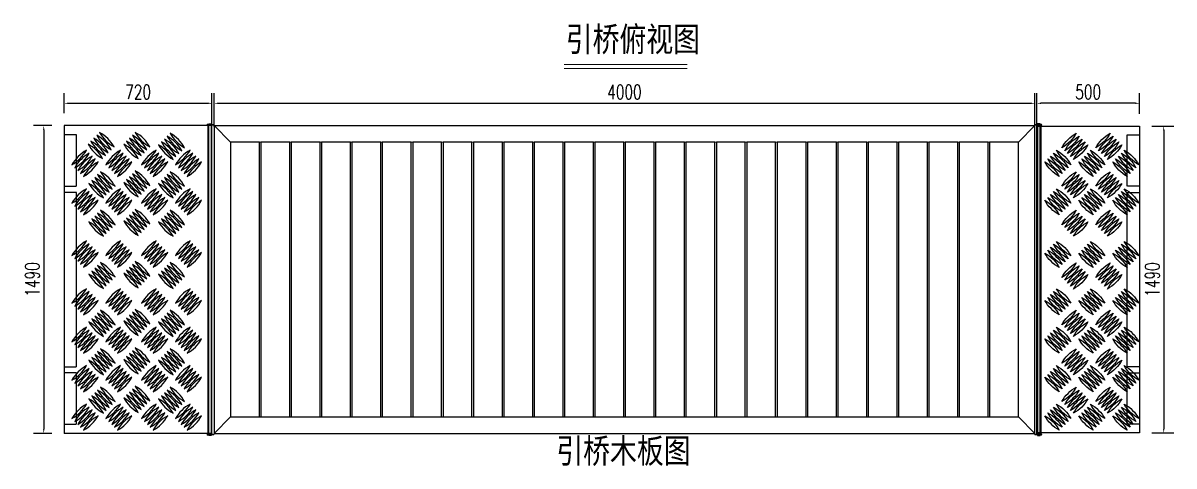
# Model space of a CAD drawing. Header units: millimetres. Extents: x -1612139 to -1305911, y 1242553 to 1536160.
# Drawn here: x -1552300 to -1546691, y 1242553 to 1244712 of the extents above; entities that cross this region are included whole.
import ezdxf

# ---------------------------------------------------------------- set-up
doc = ezdxf.new("R2010")
doc.units = ezdxf.units.MM
doc.header["$LTSCALE"] = 10
doc.linetypes.add('DASHED2', pattern=[0.375, 0.25, -0.125])
doc.layers.get('0').update_dxf_attribs({"linetype": 'CONTINUOUS'})
doc.layers.get('DEFPOINTS').update_dxf_attribs({"linetype": 'CONTINUOUS'})
doc.styles.add('-宋体', font='', dxfattribs={"width": 0.8})
doc.styles.add('STANDARD_T3', font='simplex.shx', dxfattribs={"width": 0.7, "bigfont": 'gbcbig.shx'})
doc.styles.get('-宋体').set_extended_font_data('SimSun')
doc.dimstyles.new('W&&20', dxfattribs={"dimtxt": 70, "dimasz": 20, "dimexe": 50, "dimexo": 60, "dimgap": 20, "dimtad": 1, "dimdec": 0, "dimzin": 0, "dimdsep": 46, "dimtxsty": 'STANDARD_T3', "dimcen": 0.09, "dimclrd": 1, "dimclre": 1, "dimclrt": 7, "dimazin": 2, "dimtfac": 1, "dimtdec": 0, "dimtix": 1, "dimtmove": 2, "dimatfit": 3, "dimfxl": 100, "dimtolj": 1, "dimtzin": 0, "dimarcsym": 0})

# ---------------------------------------------------------------- blocks, each defined once
blk = doc.blocks.new('*U27')
for centre, start, end in [((175.1, 0), 164.0608, 195.9392), ((-175.1, 0), 344.0608, 15.9392)]:
    blk.add_arc(centre, 182.1, start, end)
blk = doc.blocks.new('*U28')
at = {"color": 0, "linetype": 'ByBlock', "lineweight": -2}
for p in [(0, 0), (20, 0), (40, 0), (60, 0), (80, 0)]:
    blk.add_blockref('*U27', p, dxfattribs=at)
blk = doc.blocks.new('*U35')
for centre, start, end in [((175.1, 0), 164.0608, 195.9392), ((-175.1, 0), 344.0608, 15.9392)]:
    blk.add_arc(centre, 182.1, start, end)
blk = doc.blocks.new('*U36')
at = {"color": 0, "linetype": 'ByBlock', "lineweight": -2}
for p in [(0, 0), (20, 0), (40, 0), (60, 0), (80, 0)]:
    blk.add_blockref('*U35', p, dxfattribs=at)
blk = doc.blocks.new('*U31')
for centre, start, end in [((175.1, 0), 164.0608, 195.9392), ((-175.1, 0), 344.0608, 15.9392)]:
    blk.add_arc(centre, 182.1, start, end)
blk = doc.blocks.new('*U32')
at = {"color": 0, "linetype": 'ByBlock', "lineweight": -2}
for p in [(0, 0), (20, 0), (40, 0), (60, 0), (80, 0)]:
    blk.add_blockref('*U31', p, dxfattribs=at)
blk = doc.blocks.new('*U33')
for centre, start, end in [((175.1, 0), 164.0608, 195.9392), ((-175.1, 0), 344.0608, 15.9392)]:
    blk.add_arc(centre, 182.1, start, end)
blk = doc.blocks.new('*U34')
at = {"color": 0, "linetype": 'ByBlock', "lineweight": -2}
for p in [(0, 0), (20, 0), (40, 0), (60, 0), (80, 0)]:
    blk.add_blockref('*U33', p, dxfattribs=at)
blk = doc.blocks.new('*U29')
for centre, start, end in [((175.1, 0), 164.0608, 195.9392), ((-175.1, 0), 344.0608, 15.9392)]:
    blk.add_arc(centre, 182.1, start, end)
blk = doc.blocks.new('*U30')
at = {"color": 0, "linetype": 'ByBlock', "lineweight": -2}
for p in [(0, 0), (20, 0), (40, 0), (60, 0), (80, 0)]:
    blk.add_blockref('*U29', p, dxfattribs=at)
blk = doc.blocks.new('*U26')
at = {"color": 8, "linetype": 'Continuous', "lineweight": 15}
for p, q in [((-1.3, 2.4), (-2.7, 1.2)), ((0, 1.9), (0, -1.9)), ((-1.3, -2.4), (-2.7, -1.2))]:
    blk.add_line(p, q, dxfattribs=at)
at = {"color": 7, "linetype": 'Continuous', "lineweight": 15}
for p, q in [((24, 1.9), (0, 1.9)), ((0, 0), (25.6, 0)), ((24, 1.9), (24, 0)), ((25.6, -1.9), (25.6, 0)), ((0, -1.9), (25.6, -1.9))]:
    blk.add_line(p, q, dxfattribs=at)
for centre, radius, start, end in [((-4.1, 0), 3.7, 41.3178, 318.6822), ((-4.1, 0), 1.85, 41.3178, 318.6822), ((0, 3.6), 3.59, 221.3178, 270), ((0, -3.6), 3.59, 90, 138.6822), ((0, 3.6), 1.74, 221.3178, 270), ((0, -3.6), 1.74, 90, 138.6822)]:
    blk.add_arc(centre, radius, start, end, dxfattribs=at)
blk = doc.blocks.new('*D41')
at = {"color": 1, "lineweight": -2, "transparency": 16777216}
for p, q in [((-1552099.2, 1244271.6), (-1552099.2, 1244370.2)), ((-1551379.2, 1244206.4), (-1551379.2, 1244370.2)), ((-1552079.2, 1244320.2), (-1551399.2, 1244320.2))]:
    blk.add_line(p, q, dxfattribs=at)
at = {"color": 1, "transparency": 16777216}
for points in [[(-1552079.2, 1244323.6), (-1552079.2, 1244316.9), (-1552099.2, 1244320.2)], [(-1551399.2, 1244323.6), (-1551399.2, 1244316.9), (-1551379.2, 1244320.2)]]:
    blk.add_solid(points, dxfattribs=at)
at = {"layer": 'DEFPOINTS', "color": 0, "transparency": 16777216}
for p in [(-1551379.2, 1244320.2), (-1552099.2, 1244211.6), (-1551379.2, 1244146.4)]:
    blk.add_point(p, dxfattribs=at)
at = {"color": 7, "transparency": 16777216, "insert": (-1551739.2, 1244375.2), "char_height": 70, "attachment_point": 5, "style": 'STANDARD_T3'}
blk.add_mtext('\\A1;720', dxfattribs=at)
blk = doc.blocks.new('*D42')
at = {"color": 1, "lineweight": -2, "transparency": 16777216}
for p, q in [((-1547359.2, 1244204.4), (-1547359.2, 1244370.2)), ((-1546859.2, 1244268.6), (-1546859.2, 1244370.2)), ((-1546879.2, 1244320.2), (-1547339.2, 1244320.2))]:
    blk.add_line(p, q, dxfattribs=at)
at = {"color": 1, "transparency": 16777216}
for points in [[(-1547339.2, 1244323.6), (-1547339.2, 1244316.9), (-1547359.2, 1244320.2)], [(-1546879.2, 1244323.6), (-1546879.2, 1244316.9), (-1546859.2, 1244320.2)]]:
    blk.add_solid(points, dxfattribs=at)
at = {"layer": 'DEFPOINTS', "color": 0, "transparency": 16777216}
for p in [(-1547359.2, 1244320.2), (-1546859.2, 1244208.6), (-1547359.2, 1244144.4)]:
    blk.add_point(p, dxfattribs=at)
at = {"color": 7, "transparency": 16777216, "insert": (-1547109.2, 1244375.2), "char_height": 70, "attachment_point": 5, "style": 'STANDARD_T3'}
blk.add_mtext('\\A1;500', dxfattribs=at)
blk = doc.blocks.new('*D43')
at = {"color": 1, "lineweight": -2, "transparency": 16777216}
for p, q in [((-1551369.2, 1244207.4), (-1551369.2, 1244370.2)), ((-1547369.2, 1244207.4), (-1547369.2, 1244370.2)), ((-1551349.2, 1244320.2), (-1547389.2, 1244320.2))]:
    blk.add_line(p, q, dxfattribs=at)
at = {"color": 1, "transparency": 16777216}
for points in [[(-1551349.2, 1244323.6), (-1551349.2, 1244316.9), (-1551369.2, 1244320.2)], [(-1547389.2, 1244323.6), (-1547389.2, 1244316.9), (-1547369.2, 1244320.2)]]:
    blk.add_solid(points, dxfattribs=at)
at = {"layer": 'DEFPOINTS', "color": 0, "transparency": 16777216}
for p in [(-1547369.2, 1244320.2), (-1551369.2, 1244147.4), (-1547369.2, 1244147.4)]:
    blk.add_point(p, dxfattribs=at)
at = {"color": 7, "transparency": 16777216, "insert": (-1549369.2, 1244375.2), "char_height": 70, "attachment_point": 5, "style": 'STANDARD_T3'}
blk.add_mtext('\\A1;4000', dxfattribs=at)
blk = doc.blocks.new('*D67')
at = {"color": 1, "lineweight": -2, "transparency": 16777216}
for p, q in [((-1552159.2, 1244211.6), (-1552249.3, 1244211.6)), ((-1552199.3, 1244191.6), (-1552199.3, 1242731.6)), ((-1552159.2, 1242711.6), (-1552249.3, 1242711.6))]:
    blk.add_line(p, q, dxfattribs=at)
at = {"color": 1, "transparency": 16777216}
for points in [[(-1552202.6, 1244191.6), (-1552195.9, 1244191.6), (-1552199.3, 1244211.6)], [(-1552202.6, 1242731.6), (-1552195.9, 1242731.6), (-1552199.3, 1242711.6)]]:
    blk.add_solid(points, dxfattribs=at)
at = {"layer": 'DEFPOINTS', "color": 0, "transparency": 16777216}
for p in [(-1552099.2, 1244211.6), (-1552199.3, 1242711.6), (-1552099.2, 1242711.6)]:
    blk.add_point(p, dxfattribs=at)
at = {"color": 7, "transparency": 16777216, "insert": (-1552254.3, 1243461.6), "char_height": 70, "attachment_point": 5, "rotation": 90, "style": 'STANDARD_T3'}
blk.add_mtext('\\A1;1490', dxfattribs=at)
blk = doc.blocks.new('*D68')
at = {"color": 1, "lineweight": -2, "transparency": 16777216}
for p, q in [((-1546799.2, 1244208.6), (-1546690.9, 1244208.6)), ((-1546740.9, 1244188.6), (-1546740.9, 1242733.6)), ((-1546799.2, 1242713.6), (-1546690.9, 1242713.6))]:
    blk.add_line(p, q, dxfattribs=at)
at = {"color": 1, "transparency": 16777216}
for points in [[(-1546744.2, 1244188.6), (-1546737.5, 1244188.6), (-1546740.9, 1244208.6)], [(-1546744.2, 1242733.6), (-1546737.5, 1242733.6), (-1546740.9, 1242713.6)]]:
    blk.add_solid(points, dxfattribs=at)
at = {"layer": 'DEFPOINTS', "color": 0, "transparency": 16777216}
for p in [(-1546859.2, 1244208.6), (-1546859.2, 1242713.6), (-1546740.9, 1242713.6)]:
    blk.add_point(p, dxfattribs=at)
at = {"color": 7, "transparency": 16777216, "insert": (-1546795.9, 1243461.1), "char_height": 70, "attachment_point": 5, "rotation": 90, "style": 'STANDARD_T3'}
blk.add_mtext('\\A1;1490', dxfattribs=at)

msp = doc.modelspace()

# ---------------------------------------------------------------- linework, layer by layer
at = {"color": 0, "lineweight": 5}
for p, q in [((-1549663.2, 1244510), (-1549063.9, 1244510)), ((-1549663.2, 1244490), (-1549063.9, 1244490))]:
    msp.add_line(p, q, dxfattribs=at)
for p, q in [((-1551379.2, 1244211.6), (-1552099.2, 1244211.6)), ((-1552099.2, 1244211.6), (-1552099.2, 1242711.6)), ((-1551379.2, 1242713.6), (-1551379.2, 1244208.6)), ((-1547359.2, 1242704.5), (-1547359.2, 1244208.6)), ((-1547359.2, 1244208.6), (-1546859.2, 1244208.6)), ((-1546859.2, 1244208.6), (-1546859.2, 1242713.6)), ((-1551399.2, 1242711.6), (-1551379.2, 1242711.6)), ((-1546859.2, 1242713.6), (-1547359.2, 1242713.6))]:
    msp.add_line(p, q)
at = {"linetype": 'DASHED2'}
for p, q in [((-1551399.2, 1244211.4), (-1551399.2, 1242711.6)), ((-1551379.2, 1242711.6), (-1551379.2, 1244211.6)), ((-1547359.2, 1242704.5), (-1547359.2, 1244210.6)), ((-1547359.2, 1244210.6), (-1547339.2, 1244210.6)), ((-1547339.2, 1244210.6), (-1547339.2, 1242702.7)), ((-1552039.2, 1243886.1), (-1552099.2, 1243886.1)), ((-1552039.2, 1243036.1), (-1552039.2, 1243886.1)), ((-1546919.2, 1243036.1), (-1546919.2, 1243886.1)), ((-1546919.2, 1243886.1), (-1546859.2, 1243886.1)), ((-1552099.2, 1243036.1), (-1552039.2, 1243036.1)), ((-1546859.2, 1243036.1), (-1546919.2, 1243036.1)), ((-1552039.2, 1243006.1), (-1552099.2, 1243006.1)), ((-1552039.2, 1242756.1), (-1552039.2, 1243006.1)), ((-1546919.2, 1242756.1), (-1546919.2, 1243006.1)), ((-1546919.2, 1243006.1), (-1546859.2, 1243006.1)), ((-1552099.2, 1242756.1), (-1552039.2, 1242756.1)), ((-1546859.2, 1242756.1), (-1546919.2, 1242756.1)), ((-1551399.2, 1242711.6), (-1551379.2, 1242711.6)), ((-1547339.2, 1242711.6), (-1547359.2, 1242711.6))]:
    msp.add_line(p, q, dxfattribs=at)
at = {"color": 4}
for p, q in [((-1551395.2, 1242700.6), (-1551395.2, 1244220.6)), ((-1551395.2, 1244220.6), (-1551383.2, 1244220.6)), ((-1551383.2, 1244220.6), (-1551383.2, 1242700.6)), ((-1547355.2, 1244220.6), (-1547355.2, 1242700.6)), ((-1547343.2, 1244220.6), (-1547355.2, 1244220.6)), ((-1547343.2, 1242700.6), (-1547343.2, 1244220.6)), ((-1551383.2, 1242700.6), (-1551395.2, 1242700.6)), ((-1547355.2, 1242700.6), (-1547343.2, 1242700.6))]:
    msp.add_line(p, q, dxfattribs=at)
at = {"color": 3}
for p, q in [((-1551369.2, 1244211.6), (-1547369.2, 1244211.6)), ((-1551369.2, 1244211.6), (-1551369.2, 1242711.6)), ((-1551369.2, 1244211.6), (-1551289.2, 1244131.6)), ((-1547449.2, 1244131.6), (-1547369.2, 1244211.6)), ((-1547369.2, 1242711.6), (-1547369.2, 1244211.6)), ((-1551369.2, 1242711.6), (-1551289.2, 1242791.6)), ((-1551289.2, 1242791.6), (-1547449.2, 1242791.6)), ((-1547449.2, 1242791.6), (-1547369.2, 1242711.6)), ((-1551369.2, 1242711.6), (-1547369.2, 1242711.6))]:
    msp.add_line(p, q, dxfattribs=at)
at = {"color": 3, "lineweight": 5}
for p, q in [((-1551289.2, 1244131.6), (-1547449.2, 1244131.6)), ((-1551289.2, 1244131.6), (-1551289.2, 1242791.6)), ((-1547449.2, 1242791.6), (-1547449.2, 1244131.6))]:
    msp.add_line(p, q, dxfattribs=at)
at = {"color": 31}
for p, q in [((-1551148.2, 1244131.6), (-1551289.2, 1244131.6)), ((-1551289.2, 1244131.6), (-1551289.2, 1242791.6)), ((-1551148.2, 1242791.6), (-1551148.2, 1244131.6)), ((-1551000.2, 1244131.6), (-1551141.2, 1244131.6)), ((-1551141.2, 1244131.6), (-1551141.2, 1242791.6)), ((-1551000.2, 1242791.6), (-1551000.2, 1244131.6)), ((-1550852.2, 1244131.6), (-1550993.2, 1244131.6)), ((-1550993.2, 1244131.6), (-1550993.2, 1242791.6)), ((-1550852.2, 1242791.6), (-1550852.2, 1244131.6)), ((-1550704.2, 1244131.6), (-1550845.2, 1244131.6)), ((-1550845.2, 1244131.6), (-1550845.2, 1242791.6)), ((-1550704.2, 1242791.6), (-1550704.2, 1244131.6)), ((-1550556.2, 1244131.6), (-1550697.2, 1244131.6)), ((-1550697.2, 1244131.6), (-1550697.2, 1242791.6)), ((-1550556.2, 1242791.6), (-1550556.2, 1244131.6)), ((-1550408.2, 1244131.6), (-1550549.2, 1244131.6)), ((-1550549.2, 1244131.6), (-1550549.2, 1242791.6)), ((-1550408.2, 1242791.6), (-1550408.2, 1244131.6)), ((-1550260.2, 1244131.6), (-1550401.2, 1244131.6)), ((-1550401.2, 1244131.6), (-1550401.2, 1242791.6)), ((-1550260.2, 1242791.6), (-1550260.2, 1244131.6)), ((-1550112.2, 1244131.6), (-1550253.2, 1244131.6)), ((-1550253.2, 1244131.6), (-1550253.2, 1242791.6)), ((-1550112.2, 1242791.6), (-1550112.2, 1244131.6)), ((-1549964.2, 1244131.6), (-1550105.2, 1244131.6)), ((-1550105.2, 1244131.6), (-1550105.2, 1242791.6)), ((-1549964.2, 1242791.6), (-1549964.2, 1244131.6)), ((-1549816.2, 1244131.6), (-1549957.2, 1244131.6)), ((-1549957.2, 1244131.6), (-1549957.2, 1242791.6)), ((-1549816.2, 1242791.6), (-1549816.2, 1244131.6)), ((-1549668.2, 1244131.6), (-1549809.2, 1244131.6)), ((-1549809.2, 1244131.6), (-1549809.2, 1242791.6)), ((-1549668.2, 1242791.6), (-1549668.2, 1244131.6)), ((-1549520.2, 1244131.6), (-1549661.2, 1244131.6)), ((-1549661.2, 1244131.6), (-1549661.2, 1242791.6)), ((-1549520.2, 1242791.6), (-1549520.2, 1244131.6)), ((-1549372.2, 1244131.6), (-1549513.2, 1244131.6)), ((-1549513.2, 1244131.6), (-1549513.2, 1242791.6)), ((-1549372.2, 1242791.6), (-1549372.2, 1244131.6)), ((-1549224.2, 1244131.6), (-1549365.2, 1244131.6)), ((-1549365.2, 1244131.6), (-1549365.2, 1242791.6)), ((-1549224.2, 1242791.6), (-1549224.2, 1244131.6)), ((-1549076.2, 1244131.6), (-1549217.2, 1244131.6)), ((-1549217.2, 1244131.6), (-1549217.2, 1242791.6)), ((-1549076.2, 1242791.6), (-1549076.2, 1244131.6)), ((-1548928.2, 1244131.6), (-1549069.2, 1244131.6)), ((-1549069.2, 1244131.6), (-1549069.2, 1242791.6)), ((-1548928.2, 1242791.6), (-1548928.2, 1244131.6)), ((-1548780.2, 1244131.6), (-1548921.2, 1244131.6)), ((-1548921.2, 1244131.6), (-1548921.2, 1242791.6)), ((-1548780.2, 1242791.6), (-1548780.2, 1244131.6)), ((-1548632.2, 1244131.6), (-1548773.2, 1244131.6)), ((-1548773.2, 1244131.6), (-1548773.2, 1242791.6)), ((-1548632.2, 1242791.6), (-1548632.2, 1244131.6)), ((-1548484.2, 1244131.6), (-1548625.2, 1244131.6)), ((-1548625.2, 1244131.6), (-1548625.2, 1242791.6)), ((-1548484.2, 1242791.6), (-1548484.2, 1244131.6)), ((-1548336.2, 1244131.6), (-1548477.2, 1244131.6)), ((-1548477.2, 1244131.6), (-1548477.2, 1242791.6)), ((-1548336.2, 1242791.6), (-1548336.2, 1244131.6)), ((-1548188.2, 1244131.6), (-1548329.2, 1244131.6)), ((-1548329.2, 1244131.6), (-1548329.2, 1242791.6)), ((-1548188.2, 1242791.6), (-1548188.2, 1244131.6)), ((-1548040.2, 1244131.6), (-1548181.2, 1244131.6)), ((-1548181.2, 1244131.6), (-1548181.2, 1242791.6)), ((-1548040.2, 1242791.6), (-1548040.2, 1244131.6)), ((-1547892.2, 1244131.6), (-1548033.2, 1244131.6)), ((-1548033.2, 1244131.6), (-1548033.2, 1242791.6)), ((-1547892.2, 1242791.6), (-1547892.2, 1244131.6)), ((-1547744.2, 1244131.6), (-1547885.2, 1244131.6)), ((-1547885.2, 1244131.6), (-1547885.2, 1242791.6)), ((-1547744.2, 1242791.6), (-1547744.2, 1244131.6)), ((-1547596.2, 1244131.6), (-1547737.2, 1244131.6)), ((-1547737.2, 1244131.6), (-1547737.2, 1242791.6)), ((-1547596.2, 1242791.6), (-1547596.2, 1244131.6)), ((-1547449.2, 1244131.6), (-1547589.2, 1244131.6)), ((-1547589.2, 1244131.6), (-1547589.2, 1242791.6)), ((-1547449.2, 1242791.6), (-1547449.2, 1244131.6)), ((-1551289.2, 1242791.6), (-1551148.2, 1242791.6)), ((-1551141.2, 1242791.6), (-1551000.2, 1242791.6)), ((-1550993.2, 1242791.6), (-1550852.2, 1242791.6)), ((-1550845.2, 1242791.6), (-1550704.2, 1242791.6)), ((-1550697.2, 1242791.6), (-1550556.2, 1242791.6)), ((-1550549.2, 1242791.6), (-1550408.2, 1242791.6)), ((-1550401.2, 1242791.6), (-1550260.2, 1242791.6)), ((-1550253.2, 1242791.6), (-1550112.2, 1242791.6)), ((-1550105.2, 1242791.6), (-1549964.2, 1242791.6)), ((-1549957.2, 1242791.6), (-1549816.2, 1242791.6)), ((-1549809.2, 1242791.6), (-1549668.2, 1242791.6)), ((-1549661.2, 1242791.6), (-1549520.2, 1242791.6)), ((-1549513.2, 1242791.6), (-1549372.2, 1242791.6)), ((-1549365.2, 1242791.6), (-1549224.2, 1242791.6)), ((-1549217.2, 1242791.6), (-1549076.2, 1242791.6)), ((-1549069.2, 1242791.6), (-1548928.2, 1242791.6)), ((-1548921.2, 1242791.6), (-1548780.2, 1242791.6)), ((-1548773.2, 1242791.6), (-1548632.2, 1242791.6)), ((-1548625.2, 1242791.6), (-1548484.2, 1242791.6)), ((-1548477.2, 1242791.6), (-1548336.2, 1242791.6)), ((-1548329.2, 1242791.6), (-1548188.2, 1242791.6)), ((-1548181.2, 1242791.6), (-1548040.2, 1242791.6)), ((-1548033.2, 1242791.6), (-1547892.2, 1242791.6)), ((-1547885.2, 1242791.6), (-1547744.2, 1242791.6)), ((-1547737.2, 1242791.6), (-1547596.2, 1242791.6)), ((-1547589.2, 1242791.6), (-1547449.2, 1242791.6))]:
    msp.add_line(p, q, dxfattribs=at)
at = {"color": 0}
msp.add_line((-1551379.2, 1242711.6), (-1552099.2, 1242711.6), dxfattribs=at)
at = {"color": 8, "linetype": 'Continuous', "lineweight": 15}
for p, q in [((-1551396.5, 1242708.8), (-1551397.9, 1242707.6)), ((-1551396.5, 1242703.9), (-1551397.9, 1242705.1)), ((-1551395.2, 1242708.2), (-1551395.2, 1242704.5)), ((-1547343.2, 1242708.2), (-1547343.2, 1242704.5)), ((-1547341.9, 1242708.8), (-1547340.5, 1242707.6)), ((-1547341.9, 1242703.9), (-1547340.5, 1242705.1))]:
    msp.add_line(p, q, dxfattribs=at)
at = {"color": 7, "linetype": 'Continuous', "lineweight": 15}
for p, q in [((-1551371.2, 1242708.2), (-1551395.2, 1242708.2)), ((-1551395.2, 1242706.4), (-1551369.7, 1242706.4)), ((-1551395.2, 1242704.5), (-1551369.7, 1242704.5)), ((-1551371.2, 1242708.2), (-1551371.2, 1242706.4)), ((-1551369.7, 1242704.5), (-1551369.7, 1242706.4)), ((-1547368.8, 1242704.5), (-1547368.8, 1242706.4)), ((-1547343.2, 1242706.4), (-1547368.8, 1242706.4)), ((-1547343.2, 1242704.5), (-1547368.8, 1242704.5)), ((-1547367.2, 1242708.2), (-1547343.2, 1242708.2)), ((-1547367.2, 1242708.2), (-1547367.2, 1242706.4))]:
    msp.add_line(p, q, dxfattribs=at)
at = {"linetype": 'DASHED2'}
for points in [[(-1552099.2, 1243916.1), (-1552039.2, 1243916.1), (-1552039.2, 1244166.1), (-1552099.2, 1244166.1)], [(-1546859.2, 1243916.1), (-1546919.2, 1243916.1), (-1546919.2, 1244166.1), (-1546859.2, 1244166.1)]]:
    msp.add_lwpolyline(points, close=True, dxfattribs=at)
at = {"color": 7, "linetype": 'Continuous', "lineweight": 15}
for centre, radius, start, end in [((-1551399.3, 1242706.4), 3.7, 41.3178, 318.6822), ((-1551399.3, 1242706.4), 1.85, 41.3178, 318.6822), ((-1551395.2, 1242710), 3.59, 221.3178, 270), ((-1551395.2, 1242702.8), 3.59, 90, 138.6822), ((-1551395.2, 1242710), 1.74, 221.3178, 270), ((-1551395.2, 1242702.8), 1.74, 90, 138.6822), ((-1547343.2, 1242710), 1.74, 270, 318.6822), ((-1547343.2, 1242710), 3.59, 270, 318.6822), ((-1547343.2, 1242702.8), 3.59, 41.3178, 90), ((-1547343.2, 1242702.8), 1.74, 41.3178, 90), ((-1547339.1, 1242706.4), 3.7, 221.3178, 138.6822), ((-1547339.1, 1242706.4), 1.85, 221.3178, 138.6822)]:
    msp.add_arc(centre, radius, start, end, dxfattribs=at)

# ---------------------------------------------------------------- block references
at = {"xscale": -1}
for name, p, rotation in [('*U26', (-1551395.2, 1244215.1), 180), ('*U36', (-1547145.7, 1244082.2), 315.0000000002948), ('*U36', (-1546980.2, 1244082.2), 315.0000000002948), ('*U28', (-1547285, 1243999.4), 224.9999999997053), ('*U30', (-1547119.5, 1243999.4), 224.9999999997053), ('*U28', (-1547119.5, 1243999.4), 224.9999999997053), ('*U30', (-1546954.1, 1243999.4), 224.9999999997053), ('*U36', (-1547145.7, 1243894.7), 315.0000000002948), ('*U36', (-1546980.2, 1243894.7), 315.0000000002948), ('*U28', (-1547285, 1243812), 224.9999999997053), ('*U30', (-1547119.5, 1243812), 224.9999999997053), ('*U28', (-1547119.5, 1243812), 224.9999999997053), ('*U30', (-1546954.1, 1243812), 224.9999999997053), ('*U36', (-1547145.7, 1243707.3), 315.0000000002948), ('*U36', (-1546980.2, 1243707.3), 315.0000000002948), ('*U28', (-1547285, 1243555.2), 224.9999999997053), ('*U30', (-1547119.5, 1243555.2), 224.9999999997053), ('*U28', (-1547119.5, 1243555.2), 224.9999999997053), ('*U30', (-1546954.1, 1243555.2), 224.9999999997053), ('*U36', (-1547145.7, 1243450.5), 315.0000000002948), ('*U36', (-1546980.2, 1243450.5), 315.0000000002948), ('*U28', (-1547285, 1243324.5), 224.9999999997053), ('*U30', (-1547119.5, 1243324.5), 224.9999999997053), ('*U28', (-1547119.5, 1243324.5), 224.9999999997053), ('*U30', (-1546954.1, 1243324.5), 224.9999999997053), ('*U36', (-1547145.7, 1243219.8), 315.0000000002948), ('*U36', (-1546980.2, 1243219.8), 315.0000000002948), ('*U28', (-1547285, 1243137.1), 224.9999999997053), ('*U30', (-1547119.5, 1243137.1), 224.9999999997053), ('*U28', (-1547119.5, 1243137.1), 224.9999999997053), ('*U30', (-1546954.1, 1243137.1), 224.9999999997053), ('*U36', (-1547145.7, 1243032.4), 315.0000000002948), ('*U36', (-1546980.2, 1243032.4), 315.0000000002948), ('*U28', (-1547285, 1242949.6), 224.9999999997053), ('*U30', (-1547119.5, 1242949.6), 224.9999999997053), ('*U28', (-1547119.5, 1242949.6), 224.9999999997053), ('*U30', (-1546954.1, 1242949.6), 224.9999999997053), ('*U36', (-1547145.7, 1242844.9), 315.0000000002948), ('*U36', (-1546980.2, 1242844.9), 315.0000000002948), ('*U28', (-1547285, 1242762.2), 224.9999999997053), ('*U30', (-1547119.5, 1242762.2), 224.9999999997053), ('*U28', (-1547119.5, 1242762.2), 224.9999999997053), ('*U30', (-1546954.1, 1242762.2), 224.9999999997053)]:
    msp.add_blockref(name, p, dxfattribs=dict(at, rotation=rotation))
for name, p, rotation in [('*U26', (-1547343.2, 1244215.1), 180), ('*U32', (-1551948.1, 1244086.4), 44.99999999970522), ('*U32', (-1551774.1, 1244086.4), 44.99999999970522), ('*U36', (-1551604.4, 1244082.2), 44.99999999970522), ('*U30', (-1551970, 1243999.4), 135.0000000002947), ('*U34', (-1551804.5, 1243999.4), 135.0000000002947), ('*U30', (-1551630.6, 1243999.4), 135.0000000002947), ('*U28', (-1551465.1, 1243999.4), 135.0000000002947), ('*U36', (-1551943.8, 1243894.7), 44.99999999970522), ('*U32', (-1551774.1, 1243899), 44.99999999970522), ('*U36', (-1551604.4, 1243894.7), 44.99999999970522), ('*U30', (-1551970, 1243812), 135.0000000002947), ('*U34', (-1551804.5, 1243812), 135.0000000002947), ('*U30', (-1551630.6, 1243812), 135.0000000002947), ('*U28', (-1551465.1, 1243812), 135.0000000002947), ('*U36', (-1551943.8, 1243707.3), 44.99999999970522), ('*U32', (-1551774.1, 1243711.5), 44.99999999970522), ('*U36', (-1551604.4, 1243707.3), 44.99999999970522), ('*U30', (-1551970, 1243557.3), 135.0000000002947), ('*U34', (-1551804.5, 1243557.3), 135.0000000002947), ('*U30', (-1551630.6, 1243557.3), 135.0000000002947), ('*U28', (-1551465.1, 1243557.3), 135.0000000002947), ('*U36', (-1551943.8, 1243452.6), 44.99999999970522), ('*U32', (-1551774.1, 1243456.9), 44.99999999970522), ('*U36', (-1551604.4, 1243452.6), 44.99999999970522), ('*U30', (-1551970, 1243324.5), 135.0000000002947), ('*U34', (-1551804.5, 1243324.5), 135.0000000002947), ('*U30', (-1551630.6, 1243324.5), 135.0000000002947), ('*U28', (-1551465.1, 1243324.5), 135.0000000002947), ('*U36', (-1551943.8, 1243219.8), 44.99999999970522), ('*U32', (-1551774.1, 1243224.1), 44.99999999970522), ('*U36', (-1551604.4, 1243219.8), 44.99999999970522), ('*U30', (-1551970, 1243137.1), 135.0000000002947), ('*U34', (-1551804.5, 1243137.1), 135.0000000002947), ('*U30', (-1551630.6, 1243137.1), 135.0000000002947), ('*U28', (-1551465.1, 1243137.1), 135.0000000002947), ('*U36', (-1551943.8, 1243032.4), 44.99999999970522), ('*U32', (-1551774.1, 1243036.6), 44.99999999970522), ('*U36', (-1551604.4, 1243032.4), 44.99999999970522), ('*U30', (-1551970, 1242949.6), 135.0000000002947), ('*U34', (-1551804.5, 1242949.6), 135.0000000002947), ('*U30', (-1551630.6, 1242949.6), 135.0000000002947), ('*U28', (-1551465.1, 1242949.6), 135.0000000002947), ('*U36', (-1551943.8, 1242844.9), 44.99999999970522), ('*U32', (-1551774.1, 1242849.1), 44.99999999970522), ('*U36', (-1551604.4, 1242844.9), 44.99999999970522), ('*U30', (-1551970, 1242762.2), 135.0000000002947), ('*U34', (-1551804.5, 1242762.2), 135.0000000002947), ('*U30', (-1551630.6, 1242762.2), 135.0000000002947), ('*U28', (-1551465.1, 1242762.2), 135.0000000002947)]:
    msp.add_blockref(name, p, dxfattribs=dict(rotation=rotation))

# ---------------------------------------------------------------- texts
at = {"lineweight": 5, "char_height": 120, "attachment_point": 1, "style": '-宋体'}
for s, insert in [('引桥俯视图', (-1549655.4, 1244692.7)), ('引桥木板图', (-1549701.3, 1242686.5))]:
    msp.add_mtext_dynamic_manual_height_columns(s, width=669.809, gutter_width=25, heights=[0], dxfattribs=dict(at, insert=insert))

# ---------------------------------------------------------------- dimensions: what is measured, and where the dimension line sits
at = {"color": 0}
for base, p1, p2, picture, middle in [((-1551379.2, 1244320.2), (-1552099.2, 1244211.6), (-1551379.2, 1244146.4), '*D41', (-1551739.2, 1244375.2)), ((-1547369.2, 1244320.2), (-1551369.2, 1244147.4), (-1547369.2, 1244147.4), '*D43', (-1549369.2, 1244375.2)), ((-1547359.2, 1244320.2), (-1546859.2, 1244208.6), (-1547359.2, 1244144.4), '*D42', (-1547109.2, 1244375.2))]:
    dim = msp.add_linear_dim(base=base, p1=p1, p2=p2, dimstyle='W&&20', dxfattribs=at)
    dim.commit()
    dim.dimension.update_dxf_attribs({"geometry": picture, "text_midpoint": middle})
for base, p1, p2, picture, middle in [((-1552199.3, 1242711.6), (-1552099.2, 1244211.6), (-1552099.2, 1242711.6), '*D67', (-1552254.3, 1243461.6)), ((-1546740.9, 1242713.6), (-1546859.2, 1244208.6), (-1546859.2, 1242713.6), '*D68', (-1546795.9, 1243461.1))]:
    dim = msp.add_linear_dim(base=base, p1=p1, p2=p2, angle=90, text='1490', dimstyle='W&&20', dxfattribs=at)
    dim.commit()
    dim.dimension.update_dxf_attribs({"geometry": picture, "text_midpoint": middle})

doc.saveas('drawing.dxf')
